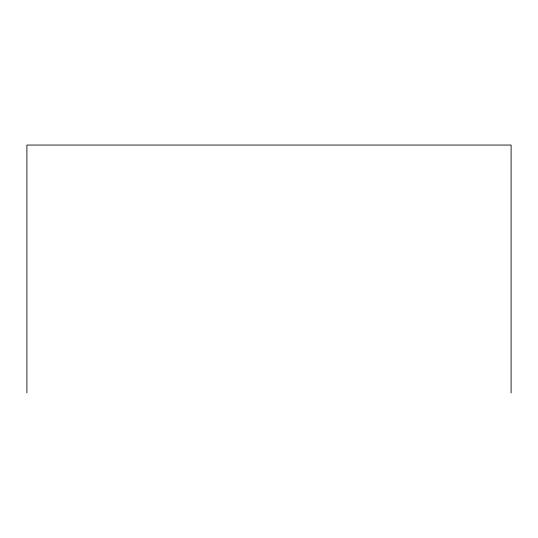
<?xml version="1.0" encoding="UTF-8"?>
<svg xmlns="http://www.w3.org/2000/svg" width="538" height="538" viewBox="0 0 538 538"><rect width="100%" height="100%" fill="white"/><g stroke="black" fill="none" stroke-linecap="round" stroke-linejoin="round"><path stroke-width="0.81" d="M511.1 392.948L511.1 145.052L26.9 145.052L26.9 392.948"/></g></svg>
